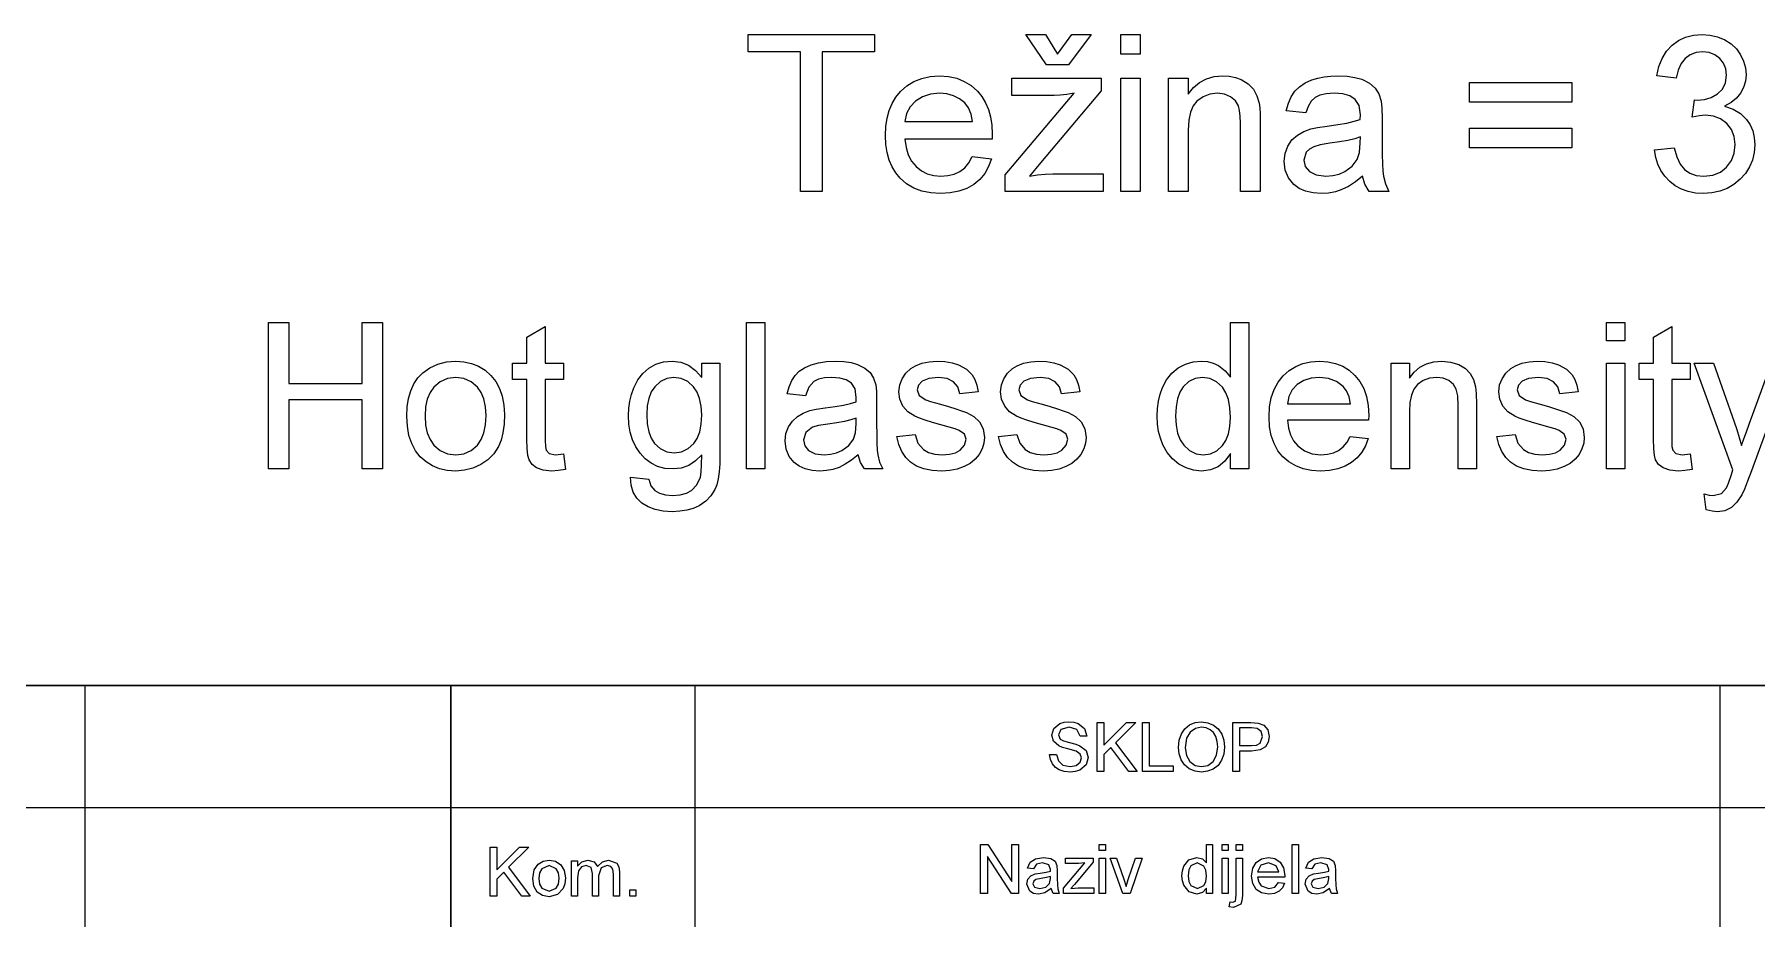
# Model space of a CAD drawing. Extents: x 0 to 297, y 0 to 547.
# Drawn here: x 212.27 to 261.66, y 33.31 to 58.67 of the extents above; entities that cross this region are included whole.
import ezdxf

# ---------------------------------------------------------------- set-up
doc = ezdxf.new("R2010")
doc.units = 0

msp = doc.modelspace()

# ---------------------------------------------------------------- linework, layer by layer
at = {"color": 7, "lineweight": 30}
for p, q in [((142.421, 40), (292, 40)), ((224.211, 40), (224.211, 5))]:
    msp.add_line(p, q, dxfattribs=at)
at = {"color": 7, "lineweight": 13}
for p, q in [((213.711, 40), (213.711, 5)), ((260.611, 40), (260.611, 5)), ((142.421, 36.5), (292, 36.5))]:
    msp.add_line(p, q, dxfattribs=at)
at = {"color": 7, "lineweight": 13, "ltscale": 0.175}
msp.add_line((231.211, 40), (231.211, 33), dxfattribs=at)
at = {"color": 7, "lineweight": 13}
for points in [[(234.236, 54.168), (234.236, 58.168), (232.736, 58.168), (232.736, 58.668), (236.361, 58.668), (236.361, 58.168), (234.861, 58.168), (234.861, 54.168)], [(241.611, 58.105), (242.018, 58.668), (242.58, 58.668), (241.924, 57.793), (241.299, 57.793), (240.705, 58.668), (241.268, 58.668)], [(243.424, 58.105), (243.424, 58.668), (243.986, 58.668), (243.986, 58.105)], [(258.736, 55.355), (259.299, 55.418), (259.373, 55.157), (259.472, 54.949), (259.597, 54.796), (259.75, 54.69), (259.935, 54.626), (260.151, 54.605), (260.406, 54.634), (260.624, 54.721), (260.805, 54.865), (260.94, 55.053), (261.022, 55.267), (261.049, 55.509), (261.022, 55.739), (260.942, 55.941), (260.808, 56.114), (260.633, 56.247), (260.429, 56.327), (260.196, 56.353), (260.026, 56.338), (259.818, 56.293), (259.878, 56.793), (259.963, 56.786), (260.17, 56.805), (260.363, 56.864), (260.541, 56.961), (260.684, 57.099), (260.77, 57.279), (260.799, 57.501), (260.778, 57.682), (260.714, 57.841), (260.608, 57.978), (260.468, 58.083), (260.304, 58.147), (260.115, 58.168), (259.927, 58.147), (259.761, 58.084), (259.617, 57.98), (259.5, 57.834), (259.415, 57.647), (259.361, 57.418), (258.799, 57.48), (258.863, 57.747), (258.958, 57.982), (259.084, 58.185), (259.241, 58.357), (259.423, 58.493), (259.627, 58.59), (259.852, 58.648), (260.098, 58.668), (260.327, 58.65), (260.544, 58.598), (260.748, 58.511), (260.931, 58.395), (261.083, 58.252), (261.204, 58.085), (261.291, 57.901), (261.344, 57.709), (261.361, 57.51), (261.344, 57.324), (261.292, 57.149), (261.206, 56.986), (261.085, 56.838), (260.932, 56.713), (260.745, 56.609), (260.991, 56.526), (261.202, 56.399), (261.376, 56.229), (261.479, 56.075), (261.553, 55.904), (261.597, 55.714), (261.611, 55.506), (261.594, 55.279), (261.544, 55.066), (261.46, 54.868), (261.343, 54.683), (261.192, 54.513), (261.015, 54.366), (260.821, 54.252), (260.609, 54.17), (260.379, 54.121), (260.132, 54.105), (259.908, 54.119), (259.701, 54.161), (259.509, 54.23), (259.332, 54.328), (259.172, 54.453), (259.032, 54.601), (258.919, 54.765), (258.832, 54.945), (258.771, 55.142)], [(239.167, 55.168), (239.719, 55.105), (239.635, 54.881), (239.522, 54.683), (239.38, 54.512), (239.208, 54.367), (239.009, 54.253), (238.784, 54.171), (238.533, 54.122), (238.257, 54.105), (237.977, 54.123), (237.722, 54.175), (237.491, 54.262), (237.284, 54.385), (237.101, 54.542), (236.97, 54.697), (236.864, 54.872), (236.781, 55.066), (236.721, 55.279), (236.686, 55.513), (236.674, 55.765), (236.686, 56.027), (236.722, 56.268), (236.782, 56.489), (236.866, 56.689), (236.974, 56.87), (237.105, 57.03), (237.288, 57.192), (237.492, 57.318), (237.716, 57.408), (237.96, 57.462), (238.226, 57.48), (238.482, 57.463), (238.719, 57.41), (238.937, 57.323), (239.135, 57.2), (239.314, 57.043), (239.443, 56.887), (239.549, 56.711), (239.631, 56.516), (239.689, 56.301), (239.725, 56.067), (239.736, 55.812), (239.733, 55.668), (237.236, 55.668), (237.268, 55.425), (237.332, 55.213), (237.427, 55.031), (237.554, 54.879), (237.706, 54.759), (237.875, 54.674), (238.063, 54.622), (238.268, 54.605), (238.469, 54.62), (238.65, 54.665), (238.81, 54.739), (238.95, 54.847), (239.069, 54.989)], [(240.111, 54.168), (240.111, 54.638), (242.087, 56.98), (241.88, 56.945), (241.69, 56.925), (241.517, 56.918), (240.299, 56.918), (240.299, 57.418), (242.861, 57.418), (242.861, 57.046), (241.126, 54.988), (240.803, 54.605), (241.036, 54.64), (241.26, 54.661), (241.474, 54.668), (242.924, 54.668), (242.924, 54.168)], [(243.424, 54.168), (243.424, 57.418), (243.986, 57.418), (243.986, 54.168)], [(244.799, 54.168), (244.799, 57.418), (245.361, 57.418), (245.361, 56.957), (245.511, 57.145), (245.686, 57.292), (245.885, 57.396), (246.108, 57.459), (246.355, 57.48), (246.539, 57.468), (246.712, 57.433), (246.875, 57.375), (247.082, 57.253), (247.23, 57.099), (247.33, 56.912), (247.394, 56.693), (247.411, 56.566), (247.421, 56.388), (247.424, 56.16), (247.424, 54.168), (246.861, 54.168), (246.861, 56.122), (246.854, 56.325), (246.833, 56.49), (246.799, 56.619), (246.712, 56.767), (246.577, 56.882), (246.403, 56.956), (246.202, 56.98), (245.984, 56.956), (245.787, 56.882), (245.61, 56.759), (245.501, 56.624), (245.424, 56.44), (245.377, 56.205), (245.361, 55.922), (245.361, 54.168)], [(250.361, 54.605), (250.155, 54.44), (249.958, 54.311), (249.77, 54.218), (249.584, 54.155), (249.388, 54.118), (249.184, 54.105), (248.94, 54.121), (248.727, 54.17), (248.543, 54.252), (248.389, 54.365), (248.235, 54.555), (248.142, 54.777), (248.111, 55.031), (248.138, 55.258), (248.216, 55.465), (248.337, 55.641), (248.491, 55.779), (248.672, 55.884), (248.874, 55.96), (249.07, 56.001), (249.347, 56.042), (249.648, 56.083), (249.906, 56.128), (250.122, 56.177), (250.296, 56.23), (250.299, 56.364), (250.261, 56.631), (250.149, 56.806), (249.993, 56.903), (249.793, 56.961), (249.549, 56.98), (249.322, 56.966), (249.138, 56.925), (248.998, 56.856), (248.891, 56.752), (248.803, 56.606), (248.736, 56.418), (248.174, 56.48), (248.234, 56.696), (248.315, 56.882), (248.418, 57.038), (248.548, 57.169), (248.712, 57.278), (248.909, 57.365), (249.076, 57.416), (249.256, 57.451), (249.449, 57.473), (249.654, 57.48), (249.917, 57.469), (250.144, 57.436), (250.337, 57.381), (250.565, 57.269), (250.723, 57.131), (250.828, 56.961), (250.896, 56.752), (250.917, 56.557), (250.924, 56.259), (250.924, 55.561), (250.926, 55.227), (250.933, 54.957), (250.945, 54.749), (250.961, 54.604), (251.018, 54.381), (251.111, 54.168), (250.549, 54.168), (250.429, 54.371)], [(237.236, 56.168), (239.174, 56.168), (239.132, 56.386), (239.057, 56.564), (238.951, 56.703), (238.8, 56.824), (238.629, 56.911), (238.436, 56.963), (238.223, 56.98), (237.967, 56.956), (237.74, 56.882), (237.542, 56.759), (237.385, 56.595), (237.283, 56.398)], [(256.361, 56.73), (253.424, 56.73), (253.424, 57.293), (256.361, 57.293)], [(256.361, 55.418), (253.424, 55.418), (253.424, 55.98), (256.361, 55.98)], [(250.299, 55.73), (250.135, 55.678), (249.935, 55.63), (249.699, 55.586), (249.426, 55.547), (249.144, 55.5), (248.959, 55.449), (248.838, 55.382), (248.748, 55.291), (248.674, 55.059), (248.714, 54.881), (248.835, 54.735), (249.034, 54.638), (249.309, 54.605), (249.507, 54.62), (249.69, 54.664), (249.857, 54.738), (250.066, 54.891), (250.21, 55.081), (250.274, 55.28), (250.296, 55.555)], [(218.98, 46.206), (218.98, 50.406), (219.563, 50.406), (219.563, 48.656), (221.663, 48.656), (221.663, 50.406), (222.247, 50.406), (222.247, 46.206), (221.663, 46.206), (221.663, 48.189), (219.563, 48.189), (219.563, 46.206)], [(232.688, 46.206), (232.688, 50.406), (233.213, 50.406), (233.213, 46.206)], [(246.572, 46.206), (246.572, 46.646), (246.414, 46.428), (246.224, 46.272), (246, 46.179), (245.744, 46.148), (245.515, 46.17), (245.298, 46.236), (245.094, 46.346), (244.911, 46.496), (244.758, 46.681), (244.635, 46.901), (244.563, 47.086), (244.512, 47.284), (244.482, 47.495), (244.472, 47.72), (244.481, 47.94), (244.509, 48.15), (244.556, 48.35), (244.621, 48.539), (244.738, 48.764), (244.888, 48.952), (245.071, 49.102), (245.279, 49.211), (245.503, 49.276), (245.742, 49.298), (245.917, 49.284), (246.078, 49.241), (246.226, 49.171), (246.419, 49.024), (246.572, 48.84), (246.572, 50.406), (247.097, 50.406), (247.097, 46.206)], [(257.363, 49.881), (257.363, 50.406), (257.888, 50.406), (257.888, 49.881)], [(227.438, 46.645), (227.497, 46.192), (227.29, 46.159), (227.106, 46.148), (226.856, 46.17), (226.67, 46.235), (226.538, 46.336), (226.452, 46.464), (226.416, 46.593), (226.395, 46.791), (226.388, 47.059), (226.388, 48.773), (225.98, 48.773), (225.98, 49.239), (226.388, 49.239), (226.388, 49.989), (226.913, 50.296), (226.913, 49.239), (227.438, 49.239), (227.438, 48.773), (226.913, 48.773), (226.913, 47.027), (226.92, 46.85), (226.941, 46.749), (227.03, 46.651), (227.209, 46.614)], [(259.755, 46.645), (259.813, 46.192), (259.607, 46.159), (259.423, 46.148), (259.173, 46.17), (258.987, 46.235), (258.854, 46.336), (258.768, 46.464), (258.733, 46.593), (258.712, 46.791), (258.705, 47.059), (258.705, 48.773), (258.297, 48.773), (258.297, 49.239), (258.705, 49.239), (258.705, 49.989), (259.23, 50.296), (259.23, 49.239), (259.755, 49.239), (259.755, 48.773), (259.23, 48.773), (259.23, 47.027), (259.237, 46.85), (259.257, 46.749), (259.347, 46.651), (259.526, 46.614)], [(222.947, 47.723), (222.959, 47.99), (222.998, 48.232), (223.062, 48.451), (223.152, 48.646), (223.267, 48.817), (223.408, 48.963), (223.611, 49.11), (223.836, 49.214), (224.081, 49.277), (224.348, 49.298), (224.586, 49.281), (224.805, 49.233), (225.007, 49.151), (225.19, 49.037), (225.356, 48.89), (225.496, 48.715), (225.606, 48.515), (225.684, 48.29), (225.731, 48.04), (225.747, 47.766), (225.736, 47.49), (225.703, 47.245), (225.649, 47.032), (225.573, 46.85), (225.44, 46.644), (225.273, 46.472), (225.07, 46.332), (224.843, 46.23), (224.602, 46.168), (224.348, 46.148), (224.107, 46.164), (223.885, 46.213), (223.682, 46.294), (223.498, 46.407), (223.333, 46.553), (223.194, 46.73), (223.086, 46.935), (223.008, 47.169), (222.962, 47.432)], [(229.363, 45.973), (229.888, 45.914), (229.946, 45.72), (230.059, 45.586), (230.199, 45.509), (230.37, 45.463), (230.571, 45.448), (230.786, 45.463), (230.966, 45.509), (231.111, 45.586), (231.27, 45.753), (231.368, 45.975), (231.39, 46.113), (231.402, 46.327), (231.405, 46.614), (231.23, 46.436), (231.035, 46.308), (230.82, 46.232), (230.585, 46.206), (230.351, 46.224), (230.14, 46.278), (229.951, 46.368), (229.784, 46.494), (229.639, 46.656), (229.519, 46.843), (229.425, 47.044), (229.358, 47.26), (229.318, 47.49), (229.305, 47.735), (229.314, 47.947), (229.342, 48.151), (229.389, 48.346), (229.455, 48.533), (229.57, 48.759), (229.715, 48.947), (229.89, 49.099), (230.091, 49.209), (230.314, 49.276), (230.559, 49.298), (230.804, 49.269), (231.027, 49.181), (231.227, 49.035), (231.405, 48.831), (231.405, 49.239), (231.93, 49.239), (231.93, 46.621), (231.924, 46.354), (231.907, 46.121), (231.878, 45.921), (231.838, 45.753), (231.786, 45.619), (231.671, 45.436), (231.519, 45.28), (231.33, 45.152), (231.165, 45.077), (230.981, 45.024), (230.78, 44.992), (230.561, 44.981), (230.303, 44.997), (230.071, 45.043), (229.865, 45.12), (229.685, 45.228), (229.54, 45.367), (229.438, 45.538), (229.379, 45.74)], [(235.897, 46.614), (235.704, 46.46), (235.52, 46.34), (235.345, 46.253), (235.171, 46.195), (234.988, 46.159), (234.797, 46.148), (234.57, 46.163), (234.371, 46.208), (234.199, 46.284), (234.056, 46.391), (233.912, 46.568), (233.825, 46.775), (233.797, 47.012), (233.821, 47.224), (233.895, 47.417), (234.008, 47.582), (234.151, 47.71), (234.32, 47.808), (234.508, 47.879), (234.692, 47.917), (234.95, 47.955), (235.23, 47.994), (235.472, 48.036), (235.673, 48.082), (235.835, 48.131), (235.838, 48.256), (235.803, 48.505), (235.699, 48.669), (235.553, 48.759), (235.366, 48.813), (235.138, 48.831), (234.926, 48.818), (234.755, 48.78), (234.625, 48.715), (234.481, 48.555), (234.38, 48.306), (233.855, 48.364), (233.911, 48.566), (233.987, 48.739), (234.083, 48.885), (234.204, 49.007), (234.357, 49.109), (234.541, 49.191), (234.752, 49.25), (234.984, 49.286), (235.237, 49.298), (235.482, 49.287), (235.694, 49.257), (235.874, 49.205), (236.086, 49.101), (236.234, 48.972), (236.332, 48.814), (236.396, 48.618), (236.415, 48.436), (236.422, 48.158), (236.422, 47.507), (236.424, 47.195), (236.43, 46.942), (236.441, 46.748), (236.457, 46.613), (236.509, 46.405), (236.597, 46.206), (236.072, 46.206), (235.96, 46.396)], [(237.005, 47.139), (237.53, 47.198), (237.609, 46.948), (237.765, 46.765), (237.91, 46.681), (238.089, 46.631), (238.303, 46.614), (238.515, 46.629), (238.687, 46.673), (238.82, 46.747), (238.946, 46.891), (238.988, 47.058), (238.939, 47.201), (238.793, 47.31), (238.674, 47.356), (238.499, 47.409), (238.267, 47.47), (238.024, 47.54), (237.818, 47.604), (237.649, 47.664), (237.518, 47.719), (237.322, 47.844), (237.179, 48.009), (237.092, 48.204), (237.063, 48.418), (237.086, 48.615), (237.154, 48.796), (237.262, 48.956), (237.402, 49.085), (237.541, 49.167), (237.723, 49.236), (237.934, 49.282), (238.159, 49.298), (238.383, 49.286), (238.588, 49.251), (238.774, 49.192), (239.004, 49.068), (239.165, 48.906), (239.24, 48.772), (239.298, 48.611), (239.338, 48.423), (238.813, 48.364), (238.751, 48.56), (238.629, 48.708), (238.445, 48.8), (238.198, 48.831), (237.916, 48.804), (237.729, 48.724), (237.623, 48.608), (237.588, 48.474), (237.647, 48.31), (237.83, 48.185), (237.971, 48.142), (238.251, 48.065), (238.488, 47.995), (238.691, 47.931), (238.861, 47.875), (238.998, 47.825), (239.213, 47.711), (239.376, 47.554), (239.479, 47.354), (239.513, 47.112), (239.497, 46.943), (239.447, 46.781), (239.364, 46.625), (239.249, 46.485), (239.106, 46.367), (238.933, 46.273), (238.737, 46.203), (238.525, 46.162), (238.296, 46.148), (238.02, 46.163), (237.778, 46.21), (237.571, 46.288), (237.399, 46.398), (237.259, 46.538), (237.146, 46.708), (237.062, 46.909)], [(239.922, 47.139), (240.447, 47.198), (240.526, 46.948), (240.681, 46.765), (240.827, 46.681), (241.006, 46.631), (241.219, 46.614), (241.432, 46.629), (241.604, 46.673), (241.736, 46.747), (241.863, 46.891), (241.905, 47.058), (241.856, 47.201), (241.71, 47.31), (241.591, 47.356), (241.415, 47.409), (241.184, 47.47), (240.94, 47.54), (240.734, 47.604), (240.566, 47.664), (240.435, 47.719), (240.238, 47.844), (240.096, 48.009), (240.009, 48.204), (239.98, 48.418), (240.003, 48.615), (240.071, 48.796), (240.179, 48.956), (240.319, 49.085), (240.458, 49.167), (240.64, 49.236), (240.85, 49.282), (241.075, 49.298), (241.299, 49.286), (241.504, 49.251), (241.69, 49.192), (241.92, 49.068), (242.081, 48.906), (242.157, 48.772), (242.215, 48.611), (242.255, 48.423), (241.73, 48.364), (241.668, 48.56), (241.546, 48.708), (241.362, 48.8), (241.115, 48.831), (240.833, 48.804), (240.645, 48.724), (240.54, 48.608), (240.505, 48.474), (240.563, 48.31), (240.746, 48.185), (240.887, 48.142), (241.167, 48.065), (241.404, 47.995), (241.608, 47.931), (241.778, 47.875), (241.915, 47.825), (242.13, 47.711), (242.293, 47.554), (242.396, 47.354), (242.43, 47.112), (242.413, 46.943), (242.363, 46.781), (242.28, 46.625), (242.166, 46.485), (242.023, 46.367), (241.85, 46.273), (241.654, 46.203), (241.442, 46.162), (241.213, 46.148), (240.936, 46.163), (240.694, 46.21), (240.488, 46.288), (240.316, 46.398), (240.175, 46.538), (240.063, 46.708), (239.978, 46.909)], [(250.007, 47.139), (250.522, 47.081), (250.444, 46.872), (250.338, 46.687), (250.206, 46.527), (250.046, 46.392), (249.86, 46.285), (249.65, 46.209), (249.416, 46.163), (249.157, 46.148), (248.897, 46.164), (248.658, 46.213), (248.443, 46.294), (248.249, 46.409), (248.079, 46.555), (247.935, 46.731), (247.823, 46.933), (247.744, 47.162), (247.696, 47.416), (247.68, 47.697), (247.696, 47.988), (247.744, 48.251), (247.825, 48.487), (247.938, 48.696), (248.083, 48.878), (248.253, 49.029), (248.443, 49.146), (248.652, 49.231), (248.881, 49.281), (249.128, 49.298), (249.368, 49.281), (249.589, 49.232), (249.792, 49.151), (249.977, 49.036), (250.144, 48.889), (250.286, 48.713), (250.396, 48.51), (250.475, 48.28), (250.522, 48.024), (250.538, 47.741), (250.535, 47.606), (248.205, 47.606), (248.235, 47.38), (248.294, 47.182), (248.383, 47.012), (248.502, 46.87), (248.694, 46.728), (248.916, 46.643), (249.167, 46.614), (249.356, 46.628), (249.525, 46.67), (249.674, 46.74), (249.804, 46.84), (249.915, 46.973)], [(251.18, 46.206), (251.18, 49.239), (251.705, 49.239), (251.705, 48.809), (251.845, 48.985), (252.008, 49.122), (252.193, 49.22), (252.402, 49.278), (252.633, 49.298), (252.886, 49.273), (253.118, 49.199), (253.311, 49.086), (253.449, 48.942), (253.542, 48.768), (253.603, 48.563), (253.623, 48.368), (253.63, 48.065), (253.63, 46.206), (253.105, 46.206), (253.105, 48.03), (253.09, 48.301), (253.047, 48.494), (252.966, 48.632), (252.839, 48.739), (252.677, 48.808), (252.49, 48.831), (252.286, 48.808), (252.102, 48.74), (251.937, 48.625), (251.836, 48.499), (251.763, 48.327), (251.719, 48.108), (251.705, 47.843), (251.705, 46.206)], [(254.213, 47.139), (254.738, 47.198), (254.818, 46.948), (254.973, 46.765), (255.118, 46.681), (255.298, 46.631), (255.511, 46.614), (255.723, 46.629), (255.896, 46.673), (256.028, 46.747), (256.154, 46.891), (256.197, 47.058), (256.148, 47.201), (256.001, 47.31), (255.882, 47.356), (255.707, 47.409), (255.476, 47.47), (255.232, 47.54), (255.026, 47.604), (254.858, 47.664), (254.727, 47.719), (254.53, 47.844), (254.387, 48.009), (254.3, 48.204), (254.272, 48.418), (254.294, 48.615), (254.363, 48.796), (254.47, 48.956), (254.611, 49.085), (254.75, 49.167), (254.931, 49.236), (255.142, 49.282), (255.367, 49.298), (255.591, 49.286), (255.796, 49.251), (255.982, 49.192), (256.212, 49.068), (256.373, 48.906), (256.448, 48.772), (256.506, 48.611), (256.547, 48.423), (256.022, 48.364), (255.96, 48.56), (255.837, 48.708), (255.654, 48.8), (255.406, 48.831), (255.124, 48.804), (254.937, 48.724), (254.832, 48.608), (254.797, 48.474), (254.855, 48.31), (255.038, 48.185), (255.179, 48.142), (255.459, 48.065), (255.696, 47.995), (255.899, 47.931), (256.07, 47.875), (256.207, 47.825), (256.421, 47.711), (256.584, 47.554), (256.687, 47.354), (256.722, 47.112), (256.705, 46.943), (256.655, 46.781), (256.572, 46.625), (256.458, 46.485), (256.314, 46.367), (256.141, 46.273), (255.946, 46.203), (255.733, 46.162), (255.505, 46.148), (255.228, 46.163), (254.986, 46.21), (254.779, 46.288), (254.607, 46.398), (254.467, 46.538), (254.355, 46.708), (254.27, 46.909)], [(257.363, 46.206), (257.363, 49.239), (257.888, 49.239), (257.888, 46.206)], [(223.472, 47.724), (223.487, 47.463), (223.534, 47.238), (223.612, 47.047), (223.721, 46.891), (223.901, 46.737), (224.111, 46.645), (224.348, 46.614), (224.584, 46.645), (224.792, 46.738), (224.972, 46.892), (225.081, 47.05), (225.159, 47.243), (225.206, 47.473), (225.222, 47.74), (225.206, 47.993), (225.159, 48.213), (225.081, 48.4), (224.971, 48.554), (224.79, 48.708), (224.583, 48.8), (224.348, 48.831), (224.111, 48.801), (223.901, 48.709), (223.721, 48.556), (223.612, 48.401), (223.534, 48.21), (223.487, 47.985)], [(229.83, 47.771), (229.844, 47.504), (229.886, 47.276), (229.956, 47.087), (230.054, 46.936), (230.216, 46.79), (230.404, 46.702), (230.616, 46.673), (230.828, 46.702), (231.015, 46.789), (231.178, 46.934), (231.277, 47.084), (231.348, 47.27), (231.391, 47.494), (231.405, 47.755), (231.39, 48.005), (231.346, 48.223), (231.273, 48.408), (231.171, 48.56), (231.005, 48.711), (230.817, 48.801), (230.608, 48.831), (230.403, 48.801), (230.219, 48.712), (230.057, 48.564), (229.958, 48.414), (229.887, 48.232), (229.844, 48.018)], [(244.997, 47.722), (245.011, 47.461), (245.056, 47.235), (245.13, 47.045), (245.234, 46.89), (245.401, 46.737), (245.587, 46.645), (245.792, 46.614), (245.998, 46.644), (246.182, 46.731), (246.345, 46.877), (246.444, 47.026), (246.515, 47.21), (246.557, 47.428), (246.572, 47.681), (246.557, 47.958), (246.514, 48.196), (246.441, 48.394), (246.34, 48.553), (246.174, 48.708), (245.984, 48.8), (245.77, 48.831), (245.562, 48.801), (245.378, 48.712), (245.218, 48.564), (245.121, 48.411), (245.052, 48.22), (245.01, 47.99)], [(248.205, 48.073), (250.013, 48.073), (249.974, 48.277), (249.905, 48.443), (249.805, 48.572), (249.614, 48.716), (249.387, 48.802), (249.125, 48.831), (248.887, 48.808), (248.675, 48.739), (248.49, 48.625), (248.344, 48.472), (248.249, 48.288)], [(235.838, 47.664), (235.685, 47.616), (235.499, 47.571), (235.278, 47.53), (235.023, 47.493), (234.76, 47.45), (234.588, 47.402), (234.391, 47.254), (234.322, 47.038), (234.359, 46.872), (234.472, 46.736), (234.658, 46.645), (234.914, 46.614), (235.099, 46.628), (235.27, 46.67), (235.426, 46.739), (235.621, 46.881), (235.755, 47.058), (235.815, 47.244), (235.835, 47.501)], [(241.386, 38.02), (241.58, 38.02), (241.635, 37.833), (241.768, 37.715), (241.971, 37.67), (242.148, 37.704), (242.262, 37.798), (242.3, 37.919), (242.264, 38.029), (242.145, 38.109), (241.911, 38.178), (241.755, 38.223), (241.65, 38.266), (241.495, 38.396), (241.444, 38.569), (241.504, 38.767), (241.678, 38.906), (241.799, 38.942), (241.933, 38.953), (242.079, 38.941), (242.206, 38.904), (242.387, 38.76), (242.455, 38.545), (242.261, 38.545), (242.17, 38.734), (241.941, 38.798), (241.711, 38.736), (241.639, 38.586), (241.69, 38.461), (241.78, 38.411), (241.952, 38.36), (242.133, 38.312), (242.25, 38.271), (242.435, 38.129), (242.494, 37.931), (242.431, 37.722), (242.248, 37.569), (242.121, 37.528), (241.98, 37.515), (241.806, 37.529), (241.663, 37.574), (241.549, 37.648), (241.463, 37.751), (241.407, 37.878)], [(242.747, 37.534), (242.747, 38.934), (242.942, 38.934), (242.942, 38.286), (243.59, 38.934), (243.855, 38.934), (243.278, 38.357), (243.894, 37.534), (243.656, 37.534), (243.143, 38.221), (242.942, 38.02), (242.942, 37.534)], [(244.05, 37.534), (244.05, 38.934), (244.244, 38.934), (244.244, 37.69), (244.925, 37.69), (244.925, 37.534)], [(245.08, 38.215), (245.101, 38.43), (245.163, 38.61), (245.265, 38.758), (245.4, 38.866), (245.56, 38.932), (245.742, 38.953), (245.924, 38.93), (246.088, 38.861), (246.223, 38.751), (246.322, 38.605), (246.382, 38.429), (246.403, 38.232), (246.381, 38.031), (246.318, 37.853), (246.215, 37.706), (246.077, 37.6), (245.916, 37.536), (245.742, 37.515), (245.557, 37.538), (245.392, 37.609), (245.257, 37.721), (245.16, 37.868), (245.1, 38.037)], [(245.275, 38.213), (245.308, 37.987), (245.408, 37.815), (245.557, 37.706), (245.741, 37.67), (245.926, 37.707), (246.076, 37.817), (246.175, 37.994), (246.208, 38.233), (246.194, 38.393), (246.152, 38.531), (246.082, 38.644), (245.987, 38.728), (245.872, 38.78), (245.743, 38.798), (245.565, 38.764), (245.413, 38.663), (245.309, 38.483)], [(246.636, 37.534), (246.636, 38.934), (247.155, 38.934), (247.364, 38.921), (247.534, 38.856), (247.644, 38.724), (247.686, 38.536), (247.658, 38.374), (247.576, 38.239), (247.421, 38.148), (247.178, 38.117), (246.83, 38.117), (246.83, 37.534)], [(246.83, 38.273), (247.176, 38.273), (247.323, 38.29), (247.42, 38.34), (247.492, 38.53), (247.449, 38.682), (247.337, 38.766), (247.173, 38.778), (246.83, 38.778)], [(225.335, 33.958), (225.335, 35.358), (225.53, 35.358), (225.53, 34.71), (226.178, 35.358), (226.444, 35.358), (225.867, 34.782), (226.482, 33.958), (226.245, 33.958), (225.731, 34.645), (225.53, 34.444), (225.53, 33.958)], [(239.407, 34.035), (239.407, 35.435), (239.613, 35.435), (240.302, 34.377), (240.302, 35.435), (240.496, 35.435), (240.496, 34.035), (240.29, 34.035), (239.602, 35.092), (239.602, 34.035)], [(242.81, 35.26), (242.81, 35.435), (242.985, 35.435), (242.985, 35.26)], [(245.882, 34.035), (245.882, 34.181), (245.766, 34.057), (245.607, 34.015), (245.39, 34.081), (245.237, 34.266), (245.196, 34.394), (245.182, 34.539), (245.195, 34.683), (245.232, 34.812), (245.382, 35), (245.606, 35.065), (245.767, 35.023), (245.882, 34.913), (245.882, 35.435), (246.057, 35.435), (246.057, 34.035)], [(246.33, 35.26), (246.33, 35.435), (246.505, 35.435), (246.505, 35.26)], [(246.738, 35.26), (246.738, 35.435), (246.913, 35.435), (246.913, 35.26)], [(248.344, 34.035), (248.344, 35.435), (248.519, 35.435), (248.519, 34.035)], [(226.56, 34.464), (226.599, 34.707), (226.714, 34.877), (226.857, 34.961), (227.027, 34.989), (227.214, 34.955), (227.363, 34.853), (227.461, 34.691), (227.494, 34.478), (227.479, 34.305), (227.436, 34.173), (227.268, 34), (227.027, 33.939), (226.838, 33.973), (226.689, 34.074), (226.592, 34.239)], [(226.735, 34.464), (226.756, 34.302), (226.818, 34.187), (227.027, 34.094), (227.235, 34.187), (227.298, 34.304), (227.319, 34.47), (227.298, 34.627), (227.235, 34.741), (227.027, 34.833), (226.818, 34.742), (226.756, 34.626)], [(227.669, 33.958), (227.669, 34.969), (227.844, 34.969), (227.844, 34.817), (227.967, 34.942), (228.141, 34.989), (228.321, 34.94), (228.419, 34.805), (228.558, 34.943), (228.734, 34.989), (228.968, 34.906), (229.029, 34.8), (229.049, 34.65), (229.049, 33.958), (228.874, 33.958), (228.874, 34.588), (228.857, 34.734), (228.797, 34.806), (228.694, 34.833), (228.517, 34.763), (228.446, 34.539), (228.446, 33.958), (228.271, 33.958), (228.271, 34.608), (228.23, 34.777), (228.093, 34.833), (227.96, 34.796), (227.871, 34.685), (227.844, 34.477), (227.844, 33.958)], [(241.43, 34.171), (241.246, 34.05), (241.063, 34.015), (240.921, 34.035), (240.816, 34.096), (240.73, 34.303), (240.762, 34.438), (240.848, 34.536), (240.967, 34.592), (241.114, 34.618), (241.288, 34.645), (241.409, 34.676), (241.41, 34.718), (241.364, 34.856), (241.177, 34.91), (241.006, 34.871), (240.924, 34.735), (240.749, 34.754), (240.825, 34.928), (240.978, 35.03), (241.21, 35.065), (241.422, 35.034), (241.542, 34.957), (241.596, 34.839), (241.605, 34.685), (241.605, 34.468), (241.608, 34.28), (241.616, 34.17), (241.663, 34.035), (241.488, 34.035)], [(241.78, 34.035), (241.78, 34.181), (242.394, 34.91), (242.217, 34.89), (241.838, 34.89), (241.838, 35.046), (242.635, 35.046), (242.635, 34.93), (242.095, 34.29), (241.995, 34.171), (242.203, 34.19), (242.655, 34.19), (242.655, 34.035)], [(242.81, 34.035), (242.81, 35.046), (242.985, 35.046), (242.985, 34.035)], [(243.488, 34.035), (243.121, 35.046), (243.307, 35.046), (243.514, 34.44), (243.578, 34.236), (243.641, 34.429), (243.85, 35.046), (244.035, 35.046), (243.693, 34.035)], [(245.357, 34.54), (245.377, 34.378), (245.436, 34.263), (245.623, 34.171), (245.807, 34.258), (245.863, 34.369), (245.882, 34.526), (245.863, 34.698), (245.805, 34.817), (245.615, 34.91), (245.431, 34.821), (245.376, 34.706)], [(246.33, 34.035), (246.33, 35.046), (246.505, 35.046), (246.505, 34.035)], [(246.532, 33.645), (246.564, 33.795), (246.64, 33.782), (246.714, 33.816), (246.738, 33.989), (246.738, 35.046), (246.913, 35.046), (246.913, 33.981), (246.901, 33.823), (246.865, 33.721), (246.664, 33.626)], [(247.953, 34.346), (248.125, 34.326), (248.063, 34.195), (247.966, 34.097), (247.834, 34.036), (247.67, 34.015), (247.467, 34.049), (247.31, 34.151), (247.211, 34.314), (247.177, 34.532), (247.211, 34.757), (247.312, 34.925), (247.466, 35.03), (247.66, 35.065), (247.848, 35.031), (247.999, 34.929), (248.097, 34.765), (248.13, 34.546), (248.129, 34.501), (247.352, 34.501), (247.382, 34.36), (247.451, 34.256), (247.673, 34.171), (247.842, 34.213)], [(247.352, 34.657), (247.955, 34.657), (247.886, 34.823), (247.659, 34.91), (247.447, 34.841)], [(249.413, 34.171), (249.23, 34.05), (249.047, 34.015), (248.905, 34.035), (248.8, 34.096), (248.713, 34.303), (248.746, 34.438), (248.832, 34.536), (248.951, 34.592), (249.098, 34.618), (249.272, 34.645), (249.393, 34.676), (249.394, 34.718), (249.347, 34.856), (249.161, 34.91), (248.989, 34.871), (248.908, 34.735), (248.733, 34.754), (248.809, 34.928), (248.962, 35.03), (249.193, 35.065), (249.406, 35.034), (249.526, 34.957), (249.58, 34.839), (249.588, 34.685), (249.588, 34.468), (249.591, 34.28), (249.6, 34.17), (249.647, 34.035), (249.472, 34.035)], [(229.341, 33.958), (229.341, 34.133), (229.516, 34.133), (229.516, 33.958)], [(241.41, 34.521), (241.297, 34.49), (241.139, 34.464), (240.993, 34.433), (240.928, 34.384), (240.905, 34.312), (240.955, 34.211), (241.102, 34.171), (241.273, 34.212), (241.383, 34.319), (241.409, 34.466)], [(249.394, 34.521), (249.281, 34.49), (249.122, 34.464), (248.977, 34.433), (248.911, 34.384), (248.888, 34.312), (248.939, 34.211), (249.086, 34.171), (249.257, 34.212), (249.366, 34.319), (249.393, 34.466)]]:
    msp.add_lwpolyline(points, close=True, dxfattribs=at)
msp.add_lwpolyline([(262.643, 49.239), (261.516, 46.151), (261.407, 45.855), (261.315, 45.628), (261.241, 45.469), (261.101, 45.25), (260.941, 45.099), (260.756, 45.01), (260.538, 44.981), (260.388, 44.996), (260.222, 45.039), (260.163, 45.493), (260.301, 45.459), (260.419, 45.448), (260.657, 45.505), (260.804, 45.667), (260.859, 45.802), (260.94, 46.052), (260.98, 46.179), (259.872, 49.239), (260.427, 49.239), (261.02, 47.554), (261.094, 47.337), (261.163, 47.112), (261.227, 46.88), (261.297, 47.071), (261.372, 47.275), (261.451, 47.492), (262.088, 49.239)], dxfattribs=at)

doc.saveas('drawing.dxf')
